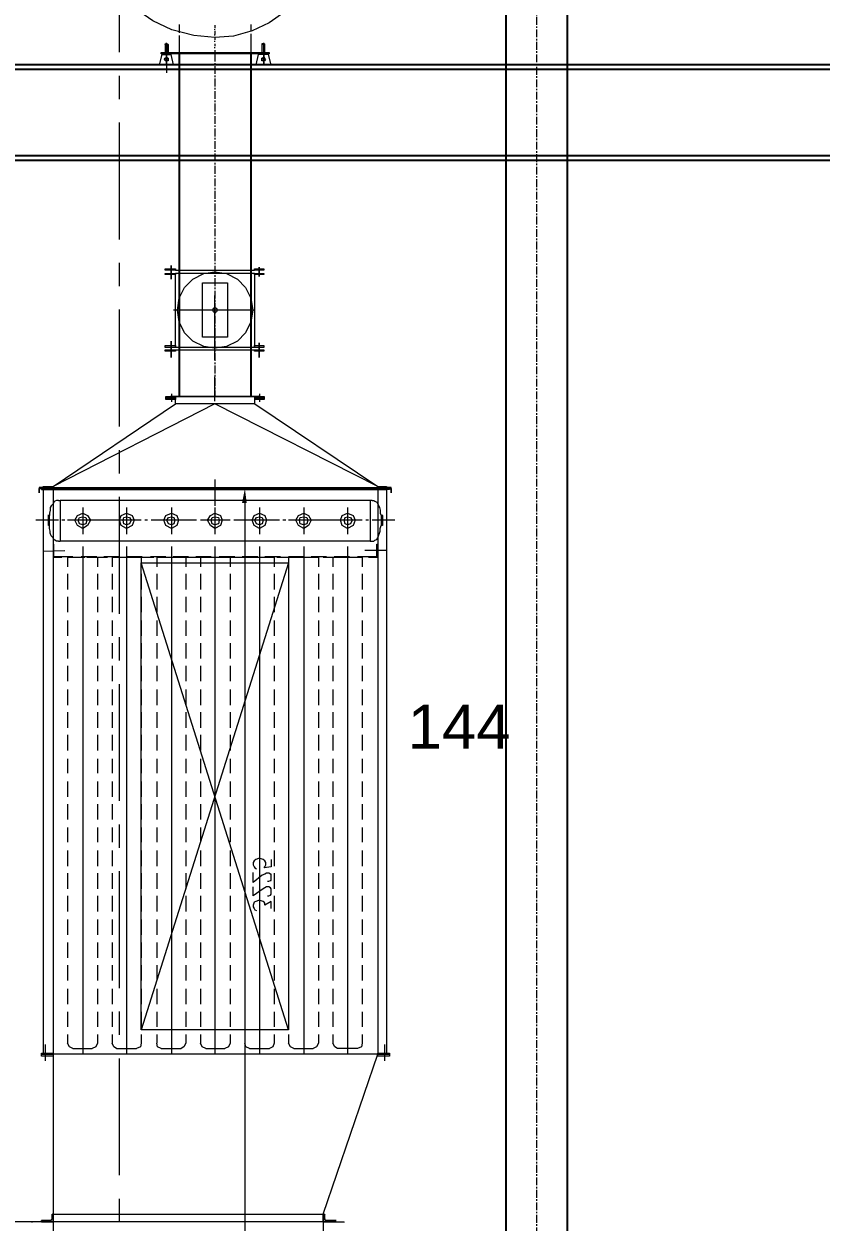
# Model space of a CAD drawing. Header units: millimetres. Extents: x 3220 to 226993, y 817 to 176024.
# Drawn here: x 76234 to 79481, y 87830 to 92708 of the extents above; entities that cross this region are included whole.
import ezdxf

# ---------------------------------------------------------------- set-up
doc = ezdxf.new("R2010")
doc.units = ezdxf.units.MM
doc.linetypes.add('AXES', pattern=[50.8, 31.75, -6.35, 6.35, -6.35])
doc.layers.add('Axe', color=1, linetype='AXES', lineweight=9)
doc.layers.add('Repère', color=76, linetype='Continuous')
doc.styles.get("Standard").update_dxf_attribs({"font": 'arial.ttf'})

# ---------------------------------------------------------------- blocks, each defined once
blk = doc.blocks.new('section 5-4')
for points in [[(14805, 10610), (195, 10610), (195, 11000), (14805, 11000)], [(195, 10981), (14805, 10981), (14805, 10629), (195, 10629)]]:
    blk.add_lwpolyline(points, close=True)
at = {"layer": 'Axe', "ltscale": 15}
blk.add_line((6000, -8000), (6000, 29046.2), dxfattribs=at)
blk = doc.blocks.new('ligne broyage 2')
at = {"true_color": 0x000001}
blk.add_hatch(color=1, dxfattribs=at).paths.add_polyline_path([(-1117.7, 10990.9), (-1098.9, 10990.9), (-1110.5, 11048.8)])
at = {"color": 4}
for p, q in [((-1135, 12819.6), (-1135, 11423.4)), ((-842.8, 12819.6), (-842.8, 11423.4))]:
    blk.add_line(p, q, dxfattribs=at)
at = {"color": 7, "linetype": 'Continuous', "lineweight": 15, "true_color": 0x000007}
for points in [[(-1427.3, 13330.2), (-1424.4, 13253.5), (-1401.2, 13178.3), (-1372.3, 13108.9), (-1327.4, 13042.3), (-1272.5, 12990.3), (-1208.8, 12945.4), (-1139.4, 12912.2), (-1064.2, 12890.5), (-987.5, 12886.1), (-902.1, 12893.3), (-812.5, 12916.5), (-735.8, 12952.7), (-660.6, 13004.7), (-598.4, 13068.4), (-546.3, 13137.8), (-508.7, 13220.3), (-487, 13305.6), (-479.7, 13393.9)], [(-1135, 12900.6), (-1135, 12819.6)], [(-842.8, 12893.3), (-842.8, 12819.6)], [(-828.4, 11938.8), (-1149.5, 11938.8), (-1149.5, 11938.8)], [(-1149.5, 11924.3), (-828.4, 11924.3)], [(-1149.5, 11924.3), (-1149.5, 11627.8), (-1149.5, 11627.8)], [(-828.4, 11623.4), (-828.4, 11924.3)], [(-1149.5, 11623.4), (-828.4, 11623.4)], [(-828.4, 11613.3), (-1149.5, 11613.3)], [(-1151, 11419.1), (-1151, 11423.4), (-1188.6, 11423.4), (-1188.6, 11419.1), (-1151, 11419.1), (-1151, 11411.9)], [(-1151, 11419.1), (-1188.6, 11419.1), (-1188.6, 11411.9), (-1151, 11411.9)], [(-1169.8, 11423.4), (-1169.8, 11427.8), (-1169.8, 11427.8)], [(-1169.8, 11423.4), (-811, 11423.4), (-811, 11423.4)], [(-811, 11423.4), (-1169.8, 11423.4)], [(-1151, 11394.5), (-828.4, 11394.5), (-828.4, 11423.4)], [(-1151, 11394.5), (-1151, 11423.4)], [(-811, 11423.4), (-811, 11427.8), (-811, 11427.8)], [(-1687.6, 11045.9), (-1687.6, 8745.8)], [(-469.6, 11045.9), (-1687.6, 11045.9)], [(-469.6, 11045.9), (-1687.6, 11045.9)], [(-1651.5, 11045.9), (-1651.5, 8745.8)], [(-1651.5, 11045.9), (-510.1, 11045.9)], [(-288.8, 11045.9), (-1509.7, 11045.9), (-1509.7, 11045.9)], [(-288.8, 11045.9), (-1509.7, 11045.9)], [(-1469.2, 11045.9), (-329.3, 11045.9)], [(-329.3, 11045.9), (-329.3, 8745.8)], [(-288.8, 11045.9), (-288.8, 8745.8)], [(-1288.4, 8845.6), (-688.1, 10746.4)], [(-1288.4, 10746.4), (-688.1, 8845.6)], [(-1428.7, 8094.9), (-1651.5, 8745.8), (-329.3, 8745.8)], [(-329.3, 8745.8), (-329.3, 8064.5)], [(-1428.7, 8064.5), (-1428.7, 7824.3), (-1514.1, 7824.3)], [(-1428.7, 8064.5), (-1514.1, 8064.5), (-1514.1, 8064.5)], [(-1514.1, 8061.6), (-1514.1, 8064.5), (-1514.1, 8064.5)], [(-1480.8, 8064.5), (-1428.7, 8064.5), (-1428.7, 8094.9)], [(-1480.8, 8068.8), (-1476.4, 8068.8), (-1476.4, 8068.8)], [(-1480.8, 8064.5), (-1480.8, 8068.8), (-1480.8, 8068.8)], [(-1435.9, 8076), (-1435.9, 8071.7), (-1440.3, 8068.8), (-1476.4, 8068.8)], [(-1435.9, 8090.5), (-1433, 8094.9), (-1428.7, 8094.9)], [(-1435.9, 8076), (-1435.9, 8090.5), (-1435.9, 8090.5)], [(-329.3, 8094.9), (-1428.7, 8094.9), (-1428.7, 8094.9)], [(-325, 8090.5), (-325, 8094.9), (-329.3, 8094.9)], [(-281.6, 8064.5), (-329.3, 8064.5), (-329.3, 8094.9)], [(-329.3, 8064.5), (-329.3, 7824.3), (-244, 7824.3)], [(-329.3, 8064.5), (-244, 8064.5), (-244, 8064.5)], [(-325, 8076), (-325, 8090.5), (-325, 8090.5)], [(-325, 8076), (-322.1, 8071.7), (-322.1, 8068.8), (-281.6, 8068.8)], [(-281.6, 8068.8), (-281.6, 8064.5), (-281.6, 8064.5)], [(-244, 8061.6), (-244, 8064.5), (-244, 8064.5)]]:
    blk.add_lwpolyline(points, dxfattribs=at)
at = {"color": 7, "linetype": 'Continuous', "lineweight": 5, "true_color": 0x000007}
for points in [[(-1135, 12938.2), (-1135, 12909.3), (-1135, 12909.3)], [(-842.8, 12938.2), (-842.8, 12904.9), (-842.8, 12904.9)], [(-1190, 12860.1), (-1190, 12819.6)], [(-1190, 12857.2), (-1179.9, 12857.2), (-1179.9, 12857.2)], [(-1179.9, 12860.1), (-1179.9, 12819.6)], [(-786.4, 12857.2), (-798, 12857.2), (-798, 12857.2)], [(-795.1, 12860.1), (-795.1, 12819.6)], [(-786.4, 12860.1), (-786.4, 12819.6)], [(-1168.3, 12819.6), (-1208.8, 12819.6), (-1208.8, 12819.6)], [(-809.6, 12819.6), (-769.1, 12819.6), (-769.1, 12819.6)], [(-828.4, 11613.3), (-1149.5, 11613.3), (-1149.5, 11613.3)], [(-1158.2, 11423.4), (-821.1, 11423.4), (-821.1, 11423.4)], [(-1651.5, 11057.4), (-987.5, 11394.5), (-987.5, 11394.5)], [(-987.5, 11394.5), (-329.3, 11057.4), (-329.3, 11057.4)], [(-987.5, 11086.4), (-987.5, 10979.3), (-987.5, 10979.3)], [(-1706.4, 11031.4), (-1706.4, 11053.1), (-1706.4, 11053.1)], [(-1706.4, 11031.4), (-1706.4, 11053.1), (-1651.5, 11053.1)], [(-455.2, 11048.8), (-1706.4, 11048.8)], [(-510.1, 11053.1), (-1687.6, 11053.1)], [(-272.9, 11048.8), (-1525.6, 11048.8)], [(-329.3, 11053.1), (-1509.7, 11053.1)], [(-329.3, 11053.1), (-272.9, 11053.1), (-272.9, 11031.4), (-272.9, 11048.8)], [(-329.3, 11048.8), (-281.6, 11048.8), (-281.6, 11045.9), (-329.3, 11045.9), (-329.3, 11048.8), (-281.6, 11048.8)], [(-329.3, 11038.6), (-329.3, 10801.4), (-329.3, 10801.4)], [(-1628.3, 11001), (-1635.6, 11001), (-1639.9, 10998.1), (-1647.1, 10993.8), (-1651.5, 10986.6), (-1654.4, 10979.3), (-1658.7, 10972.1), (-1661.6, 10960.5), (-1661.6, 10949), (-1665.9, 10938.8)], [(-1628.3, 11001), (-1621.1, 11001), (-1621.1, 10834.7), (-1628.3, 10834.7)], [(-1628.3, 11001), (-1621.1, 11001), (-1621.1, 11001)], [(-1621.1, 11001), (-358.2, 11001)], [(-351, 11001), (-358.2, 11001)], [(-351, 11001), (-358.2, 11001)], [(-358.2, 11001), (-358.2, 10834.7)], [(-351, 11001), (-343.8, 11001), (-336.5, 10998.1), (-332.2, 10993.8), (-329.3, 10986.6), (-322.1, 10979.3), (-317.7, 10972.1), (-317.7, 10960.5), (-314.8, 10949), (-314.8, 10938.8)], [(-1670.3, 10938.8), (-1670.3, 10941.7), (-1670.3, 10941.7)], [(-1670.3, 10938.8), (-1665.9, 10938.8), (-1665.9, 10898.3)], [(-1670.3, 10938.8), (-1670.3, 10898.3), (-1665.9, 10898.3)], [(-314.8, 10898.3), (-310.5, 10898.3), (-310.5, 10938.8)], [(-314.8, 10898.3), (-314.8, 10938.8), (-310.5, 10938.8)], [(-310.5, 10938.8), (-310.5, 10941.7), (-310.5, 10941.7)], [(-1670.3, 10898.3), (-1670.3, 10901.2)], [(-1670.3, 10898.3), (-1670.3, 10901.2), (-1670.3, 10901.2)], [(-1628.3, 10834.7), (-1635.6, 10834.7), (-1639.9, 10839), (-1647.1, 10841.9), (-1651.5, 10849.1), (-1654.4, 10856.4), (-1658.7, 10867.9), (-1661.6, 10875.2), (-1661.6, 10886.8), (-1665.9, 10898.3)], [(-351, 10834.7), (-343.8, 10834.7), (-336.5, 10839), (-332.2, 10841.9), (-329.3, 10849.1), (-322.1, 10856.4), (-317.7, 10867.9), (-317.7, 10875.2), (-314.8, 10886.8), (-314.8, 10898.3)], [(-310.5, 10898.3), (-310.5, 10901.2)], [(-310.5, 10898.3), (-310.5, 10901.2)], [(-1621.1, 10834.7), (-358.2, 10834.7)], [(-351, 10834.7), (-358.2, 10834.7)], [(-1647.1, 10823.1), (-1651.5, 10823.1), (-1651.5, 10823.1)], [(-410.3, 10771), (-332.2, 10771), (-332.2, 10823.1)], [(-332.2, 10771), (-332.2, 10823.1), (-329.3, 10823.1)], [(-1651.5, 10768.1), (-1613.9, 10768.1)], [(-1647.1, 10771), (-1569, 10771)], [(-1587.8, 10768.1), (-1587.8, 10730.5)], [(-1584.9, 10768.1), (-1521.3, 10768.1)], [(-1535.8, 10771), (-1473.5, 10771)], [(-1488, 10768.1), (-1428.7, 10768.1)], [(-1469.2, 10768.1), (-1469.2, 10730.5)], [(-1443.2, 10771), (-1381, 10771)], [(-1409.9, 10768.1), (-1409.9, 10730.5)], [(-1395.4, 10768.1), (-1333.2, 10768.1)], [(-1347.7, 10771), (-1288.4, 10771)], [(-1302.9, 10768.1), (-1240.6, 10768.1)], [(-1288.4, 10768.1), (-1288.4, 10730.5)], [(-1255.1, 10771), (-1191.5, 10771)], [(-1229.1, 10768.1), (-1229.1, 10730.5)], [(-1210.3, 10768.1), (-1148.1, 10768.1)], [(-1162.5, 10771), (-1098.9, 10771)], [(-1114.8, 10768.1), (-1051.1, 10768.1)], [(-1110.5, 10768.1), (-1110.5, 10730.5)], [(-1070, 10771), (-1006.3, 10771)], [(-1051.1, 10768.1), (-1051.1, 10730.5)], [(-1051.1, 10768.1), (-1006.3, 10768.1), (-1006.3, 10768.1)], [(-1022.2, 10768.1), (-958.6, 10768.1)], [(-973, 10771), (-910.8, 10771)], [(-973, 10768.1), (-929.6, 10768.1), (-929.6, 10768.1)], [(-929.6, 10768.1), (-866, 10768.1)], [(-929.6, 10768.1), (-929.6, 10730.5)], [(-880.5, 10771), (-818.2, 10771)], [(-870.3, 10768.1), (-870.3, 10730.5)], [(-870.3, 10768.1), (-825.5, 10768.1), (-825.5, 10768.1)], [(-832.7, 10768.1), (-769.1, 10768.1)], [(-795.1, 10768.1), (-751.7, 10768.1), (-751.7, 10768.1)], [(-787.9, 10771), (-725.7, 10771)], [(-751.7, 10768.1), (-751.7, 10730.5)], [(-740.1, 10768.1), (-676.5, 10768.1)], [(-692.4, 10771), (-628.7, 10771)], [(-688.1, 10768.1), (-688.1, 10730.5)], [(-688.1, 10768.1), (-643.2, 10768.1), (-643.2, 10768.1)], [(-647.6, 10768.1), (-583.9, 10768.1)], [(-614.3, 10768.1), (-569.4, 10768.1), (-569.4, 10768.1)], [(-599.8, 10771), (-536.2, 10771)], [(-569.4, 10768.1), (-569.4, 10730.5)], [(-550.6, 10768.1), (-488.4, 10768.1)], [(-510.1, 10768.1), (-510.1, 10730.5)], [(-510.1, 10768.1), (-466.7, 10768.1), (-466.7, 10768.1)], [(-507.2, 10771), (-443.6, 10771)], [(-458, 10768.1), (-395.8, 10768.1)], [(-432, 10768.1), (-388.6, 10768.1), (-388.6, 10768.1)], [(-388.6, 10768.1), (-388.6, 10730.5)], [(-365.5, 10768.1), (-329.3, 10768.1), (-329.3, 10768.1)], [(-1587.8, 10701.6), (-1587.8, 10637.9)], [(-1469.2, 10701.6), (-1469.2, 10637.9)], [(-1409.9, 10701.6), (-1409.9, 10637.9)], [(-1288.4, 10701.6), (-1288.4, 10637.9)], [(-1229.1, 10701.6), (-1229.1, 10637.9)], [(-1110.5, 10701.6), (-1110.5, 10637.9)], [(-1051.1, 10701.6), (-1051.1, 10637.9)], [(-929.6, 10701.6), (-929.6, 10637.9)], [(-870.3, 10701.6), (-870.3, 10637.9)], [(-751.7, 10701.6), (-751.7, 10637.9)], [(-688.1, 10701.6), (-688.1, 10637.9)], [(-569.4, 10701.6), (-569.4, 10637.9)], [(-510.1, 10701.6), (-510.1, 10637.9)], [(-388.6, 10701.6), (-388.6, 10637.9)], [(-1587.8, 10609), (-1587.8, 10545.4)], [(-1469.2, 10609), (-1469.2, 10545.4)], [(-1409.9, 10609), (-1409.9, 10545.4)], [(-1288.4, 10609), (-1288.4, 10545.4)], [(-1229.1, 10609), (-1229.1, 10545.4)], [(-1110.5, 10609), (-1110.5, 10545.4)], [(-1051.1, 10609), (-1051.1, 10545.4)], [(-929.6, 10609), (-929.6, 10545.4)], [(-870.3, 10609), (-870.3, 10545.4)], [(-751.7, 10609), (-751.7, 10545.4)], [(-688.1, 10609), (-688.1, 10545.4)], [(-569.4, 10609), (-569.4, 10545.4)], [(-510.1, 10609), (-510.1, 10545.4)], [(-388.6, 10609), (-388.6, 10545.4)], [(-1587.8, 10512.1), (-1587.8, 10449.9)], [(-1469.2, 10512.1), (-1469.2, 10449.9)], [(-1409.9, 10512.1), (-1409.9, 10449.9)], [(-1288.4, 10512.1), (-1288.4, 10449.9)], [(-1229.1, 10512.1), (-1229.1, 10449.9)], [(-1110.5, 10512.1), (-1110.5, 10449.9)], [(-1051.1, 10512.1), (-1051.1, 10449.9)], [(-929.6, 10512.1), (-929.6, 10449.9)], [(-870.3, 10512.1), (-870.3, 10449.9)], [(-751.7, 10512.1), (-751.7, 10449.9)], [(-688.1, 10512.1), (-688.1, 10449.9)], [(-569.4, 10512.1), (-569.4, 10449.9)], [(-510.1, 10512.1), (-510.1, 10449.9)], [(-388.6, 10512.1), (-388.6, 10449.9)], [(-1587.8, 10419.5), (-1587.8, 10357.3)], [(-1469.2, 10419.5), (-1469.2, 10357.3)], [(-1409.9, 10419.5), (-1409.9, 10357.3)], [(-1288.4, 10419.5), (-1288.4, 10357.3)], [(-1229.1, 10419.5), (-1229.1, 10357.3)], [(-1110.5, 10419.5), (-1110.5, 10357.3)], [(-1051.1, 10419.5), (-1051.1, 10357.3)], [(-929.6, 10419.5), (-929.6, 10357.3)], [(-870.3, 10419.5), (-870.3, 10357.3)], [(-751.7, 10419.5), (-751.7, 10357.3)], [(-688.1, 10419.5), (-688.1, 10357.3)], [(-569.4, 10419.5), (-569.4, 10357.3)], [(-510.1, 10419.5), (-510.1, 10357.3)], [(-388.6, 10419.5), (-388.6, 10357.3)], [(-1587.8, 10326.9), (-1587.8, 10264.7)], [(-1469.2, 10326.9), (-1469.2, 10264.7)], [(-1409.9, 10326.9), (-1409.9, 10264.7)], [(-1288.4, 10326.9), (-1288.4, 10264.7)], [(-1229.1, 10326.9), (-1229.1, 10264.7)], [(-1110.5, 10326.9), (-1110.5, 10264.7)], [(-1051.1, 10326.9), (-1051.1, 10264.7)], [(-929.6, 10326.9), (-929.6, 10264.7)], [(-870.3, 10326.9), (-870.3, 10264.7)], [(-751.7, 10326.9), (-751.7, 10264.7)], [(-688.1, 10326.9), (-688.1, 10264.7)], [(-569.4, 10326.9), (-569.4, 10264.7)], [(-510.1, 10326.9), (-510.1, 10264.7)], [(-388.6, 10326.9), (-388.6, 10264.7)], [(-1587.8, 10231.5), (-1587.8, 10167.8)], [(-1469.2, 10231.5), (-1469.2, 10167.8)], [(-1409.9, 10231.5), (-1409.9, 10167.8)], [(-1288.4, 10231.5), (-1288.4, 10167.8)], [(-1229.1, 10231.5), (-1229.1, 10167.8)], [(-1110.5, 10231.5), (-1110.5, 10167.8)], [(-1051.1, 10231.5), (-1051.1, 10167.8)], [(-929.6, 10231.5), (-929.6, 10167.8)], [(-870.3, 10231.5), (-870.3, 10167.8)], [(-751.7, 10231.5), (-751.7, 10167.8)], [(-688.1, 10231.5), (-688.1, 10167.8)], [(-569.4, 10231.5), (-569.4, 10167.8)], [(-510.1, 10231.5), (-510.1, 10167.8)], [(-388.6, 10231.5), (-388.6, 10167.8)], [(-1587.8, 10138.9), (-1587.8, 10075.2)], [(-1469.2, 10138.9), (-1469.2, 10075.2)], [(-1409.9, 10138.9), (-1409.9, 10075.2)], [(-1288.4, 10138.9), (-1288.4, 10075.2)], [(-1229.1, 10138.9), (-1229.1, 10075.2)], [(-1110.5, 10138.9), (-1110.5, 10075.2)], [(-1051.1, 10138.9), (-1051.1, 10075.2)], [(-929.6, 10138.9), (-929.6, 10075.2)], [(-870.3, 10138.9), (-870.3, 10075.2)], [(-751.7, 10138.9), (-751.7, 10075.2)], [(-688.1, 10138.9), (-688.1, 10075.2)], [(-569.4, 10138.9), (-569.4, 10075.2)], [(-510.1, 10138.9), (-510.1, 10075.2)], [(-388.6, 10138.9), (-388.6, 10075.2)], [(-1587.8, 10046.3), (-1587.8, 9982.6)], [(-1469.2, 10046.3), (-1469.2, 9982.6)], [(-1409.9, 10046.3), (-1409.9, 9982.6)], [(-1288.4, 10046.3), (-1288.4, 9982.6)], [(-1229.1, 10046.3), (-1229.1, 9982.6)], [(-1110.5, 10046.3), (-1110.5, 9982.6)], [(-1051.1, 10046.3), (-1051.1, 9982.6)], [(-929.6, 10046.3), (-929.6, 9982.6)], [(-870.3, 10046.3), (-870.3, 9982.6)], [(-751.7, 10046.3), (-751.7, 9982.6)], [(-688.1, 10046.3), (-688.1, 9982.6)], [(-569.4, 10046.3), (-569.4, 9982.6)], [(-510.1, 10046.3), (-510.1, 9982.6)], [(-388.6, 10046.3), (-388.6, 9982.6)], [(-1587.8, 9949.4), (-1587.8, 9890.1)], [(-1469.2, 9949.4), (-1469.2, 9890.1)], [(-1409.9, 9949.4), (-1409.9, 9890.1)], [(-1288.4, 9949.4), (-1288.4, 9890.1)], [(-1229.1, 9949.4), (-1229.1, 9890.1)], [(-1110.5, 9949.4), (-1110.5, 9890.1)], [(-1051.1, 9949.4), (-1051.1, 9890.1)], [(-929.6, 9949.4), (-929.6, 9890.1)], [(-870.3, 9949.4), (-870.3, 9890.1)], [(-751.7, 9949.4), (-751.7, 9890.1)], [(-688.1, 9949.4), (-688.1, 9890.1)], [(-569.4, 9949.4), (-569.4, 9890.1)], [(-510.1, 9949.4), (-510.1, 9890.1)], [(-388.6, 9949.4), (-388.6, 9890.1)], [(-1587.8, 9856.8), (-1587.8, 9794.6)], [(-1469.2, 9856.8), (-1469.2, 9794.6)], [(-1409.9, 9856.8), (-1409.9, 9794.6)], [(-1288.4, 9856.8), (-1288.4, 9794.6)], [(-1229.1, 9856.8), (-1229.1, 9794.6)], [(-1110.5, 9856.8), (-1110.5, 9794.6)], [(-1051.1, 9856.8), (-1051.1, 9794.6)], [(-929.6, 9856.8), (-929.6, 9794.6)], [(-870.3, 9856.8), (-870.3, 9794.6)], [(-751.7, 9856.8), (-751.7, 9794.6)], [(-688.1, 9856.8), (-688.1, 9794.6)], [(-569.4, 9856.8), (-569.4, 9794.6)], [(-510.1, 9856.8), (-510.1, 9794.6)], [(-388.6, 9856.8), (-388.6, 9794.6)], [(-1587.8, 9764.2), (-1587.8, 9702)], [(-1469.2, 9764.2), (-1469.2, 9702)], [(-1409.9, 9764.2), (-1409.9, 9702)], [(-1288.4, 9764.2), (-1288.4, 9702)], [(-1229.1, 9764.2), (-1229.1, 9702)], [(-1110.5, 9764.2), (-1110.5, 9702)], [(-1051.1, 9764.2), (-1051.1, 9702)], [(-929.6, 9764.2), (-929.6, 9702)], [(-870.3, 9764.2), (-870.3, 9702)], [(-751.7, 9764.2), (-751.7, 9702)], [(-688.1, 9764.2), (-688.1, 9702)], [(-569.4, 9764.2), (-569.4, 9702)], [(-510.1, 9764.2), (-510.1, 9702)], [(-388.6, 9764.2), (-388.6, 9702)], [(-1587.8, 9668.7), (-1587.8, 9609.4)], [(-1469.2, 9668.7), (-1469.2, 9609.4)], [(-1409.9, 9668.7), (-1409.9, 9609.4)], [(-1288.4, 9668.7), (-1288.4, 9609.4)], [(-1229.1, 9668.7), (-1229.1, 9609.4)], [(-1110.5, 9668.7), (-1110.5, 9609.4)], [(-1051.1, 9668.7), (-1051.1, 9609.4)], [(-929.6, 9668.7), (-929.6, 9609.4)], [(-870.3, 9668.7), (-870.3, 9609.4)], [(-751.7, 9668.7), (-751.7, 9609.4)], [(-688.1, 9668.7), (-688.1, 9609.4)], [(-569.4, 9668.7), (-569.4, 9609.4)], [(-510.1, 9668.7), (-510.1, 9609.4)], [(-388.6, 9668.7), (-388.6, 9609.4)], [(-1587.8, 9576.2), (-1587.8, 9512.5)], [(-1469.2, 9576.2), (-1469.2, 9512.5)], [(-1409.9, 9576.2), (-1409.9, 9512.5)], [(-1288.4, 9576.2), (-1288.4, 9512.5)], [(-1229.1, 9576.2), (-1229.1, 9512.5)], [(-1110.5, 9576.2), (-1110.5, 9512.5)], [(-1051.1, 9576.2), (-1051.1, 9512.5)], [(-929.6, 9576.2), (-929.6, 9512.5)], [(-870.3, 9576.2), (-870.3, 9512.5)], [(-751.7, 9576.2), (-751.7, 9512.5)], [(-688.1, 9576.2), (-688.1, 9512.5)], [(-569.4, 9576.2), (-569.4, 9512.5)], [(-510.1, 9576.2), (-510.1, 9512.5)], [(-388.6, 9576.2), (-388.6, 9512.5)], [(-1587.8, 9483.6), (-1587.8, 9419.9)], [(-1469.2, 9483.6), (-1469.2, 9419.9)], [(-1409.9, 9483.6), (-1409.9, 9419.9)], [(-1288.4, 9483.6), (-1288.4, 9419.9)], [(-1229.1, 9483.6), (-1229.1, 9419.9)], [(-1110.5, 9483.6), (-1110.5, 9419.9)], [(-1051.1, 9483.6), (-1051.1, 9419.9)], [(-929.6, 9483.6), (-929.6, 9419.9)], [(-870.3, 9483.6), (-870.3, 9419.9)], [(-751.7, 9483.6), (-751.7, 9419.9)], [(-688.1, 9483.6), (-688.1, 9419.9)], [(-569.4, 9483.6), (-569.4, 9419.9)], [(-510.1, 9483.6), (-510.1, 9419.9)], [(-388.6, 9483.6), (-388.6, 9419.9)], [(-1587.8, 9391), (-1587.8, 9327.3)], [(-1469.2, 9391), (-1469.2, 9327.3)], [(-1409.9, 9391), (-1409.9, 9327.3)], [(-1288.4, 9391), (-1288.4, 9327.3)], [(-1229.1, 9391), (-1229.1, 9327.3)], [(-1110.5, 9391), (-1110.5, 9327.3)], [(-1051.1, 9391), (-1051.1, 9327.3)], [(-929.6, 9391), (-929.6, 9327.3)], [(-870.3, 9391), (-870.3, 9327.3)], [(-751.7, 9391), (-751.7, 9327.3)], [(-688.1, 9391), (-688.1, 9327.3)], [(-569.4, 9391), (-569.4, 9327.3)], [(-510.1, 9391), (-510.1, 9327.3)], [(-388.6, 9391), (-388.6, 9327.3)], [(-1587.8, 9294.1), (-1587.8, 9231.9)], [(-1469.2, 9294.1), (-1469.2, 9231.9)], [(-1409.9, 9294.1), (-1409.9, 9231.9)], [(-1288.4, 9294.1), (-1288.4, 9231.9)], [(-1229.1, 9294.1), (-1229.1, 9231.9)], [(-1110.5, 9294.1), (-1110.5, 9231.9)], [(-1051.1, 9294.1), (-1051.1, 9231.9)], [(-929.6, 9294.1), (-929.6, 9231.9)], [(-870.3, 9294.1), (-870.3, 9231.9)], [(-751.7, 9294.1), (-751.7, 9231.9)], [(-688.1, 9294.1), (-688.1, 9231.9)], [(-569.4, 9294.1), (-569.4, 9231.9)], [(-510.1, 9294.1), (-510.1, 9231.9)], [(-388.6, 9294.1), (-388.6, 9231.9)], [(-1587.8, 9201.5), (-1587.8, 9139.3)], [(-1469.2, 9201.5), (-1469.2, 9139.3)], [(-1409.9, 9201.5), (-1409.9, 9139.3)], [(-1288.4, 9201.5), (-1288.4, 9139.3)], [(-1229.1, 9201.5), (-1229.1, 9139.3)], [(-1110.5, 9201.5), (-1110.5, 9139.3)], [(-1051.1, 9201.5), (-1051.1, 9139.3)], [(-929.6, 9201.5), (-929.6, 9139.3)], [(-870.3, 9201.5), (-870.3, 9139.3)], [(-751.7, 9201.5), (-751.7, 9139.3)], [(-688.1, 9201.5), (-688.1, 9139.3)], [(-569.4, 9201.5), (-569.4, 9139.3)], [(-510.1, 9201.5), (-510.1, 9139.3)], [(-388.6, 9201.5), (-388.6, 9139.3)], [(-1587.8, 9108.9), (-1587.8, 9046.7)], [(-1469.2, 9108.9), (-1469.2, 9046.7)], [(-1409.9, 9108.9), (-1409.9, 9046.7)], [(-1288.4, 9108.9), (-1288.4, 9046.7)], [(-1229.1, 9108.9), (-1229.1, 9046.7)], [(-1110.5, 9108.9), (-1110.5, 9046.7)], [(-1051.1, 9108.9), (-1051.1, 9046.7)], [(-929.6, 9108.9), (-929.6, 9046.7)], [(-870.3, 9108.9), (-870.3, 9046.7)], [(-751.7, 9108.9), (-751.7, 9046.7)], [(-688.1, 9108.9), (-688.1, 9046.7)], [(-569.4, 9108.9), (-569.4, 9046.7)], [(-510.1, 9108.9), (-510.1, 9046.7)], [(-388.6, 9108.9), (-388.6, 9046.7)], [(-1587.8, 9012), (-1587.8, 8949.8)], [(-1469.2, 9012), (-1469.2, 8949.8)], [(-1409.9, 9012), (-1409.9, 8949.8)], [(-1288.4, 9012), (-1288.4, 8949.8)], [(-1229.1, 9012), (-1229.1, 8949.8)], [(-1110.5, 9012), (-1110.5, 8949.8)], [(-1051.1, 9012), (-1051.1, 8949.8)], [(-929.6, 9012), (-929.6, 8949.8)], [(-870.3, 9012), (-870.3, 8949.8)], [(-751.7, 9012), (-751.7, 8949.8)], [(-688.1, 9012), (-688.1, 8949.8)], [(-569.4, 9012), (-569.4, 8949.8)], [(-510.1, 9012), (-510.1, 8949.8)], [(-388.6, 9012), (-388.6, 8949.8)], [(-1587.8, 8919.4), (-1587.8, 8857.2)], [(-1469.2, 8919.4), (-1469.2, 8857.2)], [(-1409.9, 8919.4), (-1409.9, 8857.2)], [(-1288.4, 8919.4), (-1288.4, 8857.2)], [(-1229.1, 8919.4), (-1229.1, 8857.2)], [(-1110.5, 8919.4), (-1110.5, 8857.2)], [(-1051.1, 8919.4), (-1051.1, 8857.2)], [(-929.6, 8919.4), (-929.6, 8857.2)], [(-870.3, 8919.4), (-870.3, 8857.2)], [(-751.7, 8919.4), (-751.7, 8857.2)], [(-688.1, 8919.4), (-688.1, 8857.2)], [(-569.4, 8919.4), (-569.4, 8857.2)], [(-510.1, 8919.4), (-510.1, 8857.2)], [(-388.6, 8919.4), (-388.6, 8857.2)], [(-1680.4, 8719.8), (-1680.4, 8786.3)], [(-1587.8, 8826.8), (-1587.8, 8790.7), (-1587.8, 8790.7)], [(-1587.8, 8790.7), (-1584.9, 8776.2), (-1569, 8769), (-1488, 8769), (-1476.4, 8776.2), (-1469.2, 8790.7)], [(-1469.2, 8826.8), (-1469.2, 8790.7), (-1469.2, 8790.7)], [(-1409.9, 8826.8), (-1409.9, 8790.7), (-1409.9, 8790.7)], [(-1409.9, 8790.7), (-1402.7, 8776.2), (-1388.2, 8769)], [(-1310.1, 8769), (-1295.6, 8776.2), (-1288.4, 8790.7)], [(-1288.4, 8826.8), (-1288.4, 8790.7), (-1288.4, 8790.7)], [(-1229.1, 8826.8), (-1229.1, 8790.7), (-1229.1, 8790.7)], [(-1229.1, 8790.7), (-1224.7, 8776.2), (-1210.3, 8769)], [(-1129.3, 8769), (-1114.8, 8776.2), (-1110.5, 8790.7)], [(-1110.5, 8826.8), (-1110.5, 8790.7), (-1110.5, 8790.7)], [(-1051.1, 8826.8), (-1051.1, 8790.7), (-1051.1, 8790.7)], [(-1051.1, 8790.7), (-1043.9, 8776.2), (-1029.4, 8769)], [(-951.3, 8769), (-936.9, 8776.2), (-929.6, 8790.7)], [(-929.6, 8826.8), (-929.6, 8790.7), (-929.6, 8790.7)], [(-870.3, 8826.8), (-870.3, 8790.7), (-870.3, 8790.7)], [(-870.3, 8790.7), (-861.6, 8776.2), (-851.5, 8769)], [(-769.1, 8769), (-754.6, 8776.2), (-751.7, 8790.7)], [(-751.7, 8826.8), (-751.7, 8790.7), (-751.7, 8790.7)], [(-688.1, 8826.8), (-688.1, 8790.7), (-688.1, 8790.7)], [(-688.1, 8790.7), (-685.2, 8776.2), (-669.2, 8769)], [(-588.2, 8769), (-576.7, 8776.2), (-569.4, 8790.7)], [(-569.4, 8826.8), (-569.4, 8790.7), (-569.4, 8790.7)], [(-510.1, 8826.8), (-510.1, 8790.7), (-510.1, 8790.7)], [(-510.1, 8790.7), (-502.9, 8776.2), (-488.4, 8769)], [(-410.3, 8769), (-395.8, 8776.2), (-388.6, 8790.7)], [(-388.6, 8826.8), (-388.6, 8790.7), (-388.6, 8790.7)], [(-298.9, 8719.8), (-298.9, 8786.3)], [(-1310.1, 8769), (-1388.2, 8769), (-1388.2, 8769)], [(-1129.3, 8769), (-1210.3, 8769), (-1210.3, 8769)], [(-951.3, 8769), (-1029.4, 8769), (-1029.4, 8769)], [(-769.1, 8769), (-851.5, 8769), (-851.5, 8769)], [(-588.2, 8769), (-669.2, 8769), (-669.2, 8769)], [(-410.3, 8769), (-488.4, 8769), (-488.4, 8769)], [(-329.3, 8579.5), (-329.3, 8064.5)], [(-329.3, 8094.9), (-329.3, 8097.7), (-329.3, 8097.7)], [(-1428.7, 8094.9), (-1428.7, 8064.5), (-1480.8, 8064.5)], [(-1480.8, 8068.8), (-1480.8, 8071.7)], [(-1480.8, 8064.5), (-1480.8, 8068.8), (-1476.4, 8068.8)], [(-1476.4, 8068.8), (-1440.3, 8068.8), (-1435.9, 8071.7), (-1435.9, 8076)], [(-1428.7, 8094.9), (-1433, 8094.9), (-1435.9, 8090.5)], [(-1435.9, 8076), (-1435.9, 8090.5)], [(-329.3, 8094.9), (-1428.7, 8094.9)], [(-1428.7, 8064.5), (2448.1, 8064.5)], [(-329.3, 8094.9), (-329.3, 8064.5), (-281.6, 8064.5)], [(-325, 8090.5), (-325, 8094.9), (-329.3, 8094.9)], [(-325, 8076), (-325, 8090.5)], [(-325, 8076), (-322.1, 8071.7), (-322.1, 8068.8)], [(-281.6, 8068.8), (-322.1, 8068.8)], [(-281.6, 8064.5), (-281.6, 8068.8), (-281.6, 8068.8)]]:
    blk.add_lwpolyline(points, dxfattribs=at)
at = {"color": 1, "linetype": 'Continuous', "lineweight": 5, "true_color": 0x000001}
for points in [[(-987.5, 12935.3), (-987.5, 12923.7)], [(-987.5, 12916.5), (-987.5, 12919.4)], [(-987.5, 12912.2), (-987.5, 12897.7)], [(-987.5, 12893.3), (-987.5, 12897.7)], [(-987.5, 12886.1), (-987.5, 12876)], [(-1190, 12860.1), (-1179.9, 12860.1), (-1179.9, 12857.2)], [(-1190, 12857.2), (-1190, 12860.1), (-1190, 12860.1)], [(-1190, 12857.2), (-1190, 12819.6)], [(-1187.1, 12771.8), (-1187.1, 12864.4)], [(-1187.1, 12852.8), (-1187.1, 12771.8)], [(-1187.1, 12797.9), (-1187.1, 12849.9)], [(-1179.9, 12857.2), (-1179.9, 12819.6)], [(-987.5, 12867.3), (-987.5, 12871.6)], [(-987.5, 12860.1), (-987.5, 12849.9)], [(-987.5, 12842.7), (-987.5, 12845.6)], [(-987.5, 12834), (-987.5, 12819.6), (-987.5, 12819.6)], [(-786.4, 12860.1), (-795.1, 12860.1), (-798, 12857.2)], [(-798, 12857.2), (-798, 12819.6)], [(-790.8, 12771.8), (-790.8, 12864.4)], [(-790.8, 12852.8), (-790.8, 12771.8)], [(-790.8, 12797.9), (-790.8, 12849.9)], [(-786.4, 12857.2), (-786.4, 12860.1), (-786.4, 12860.1)], [(-786.4, 12857.2), (-786.4, 12819.6)], [(-1205.9, 12816.7), (-1216.1, 12774.7), (-1216.1, 12774.7)], [(-1208.8, 12819.6), (-1187.1, 12819.6), (-1187.1, 12819.6)], [(-1205.9, 12816.7), (-1205.9, 12819.6), (-1205.9, 12819.6)], [(-1205.9, 12819.6), (-1165.4, 12819.6)], [(-1205.9, 12816.7), (-1165.4, 12816.7)], [(-1194.4, 12797.9), (-1179.9, 12797.9), (-1179.9, 12800.8), (-1187.1, 12805.1), (-1190, 12800.8), (-1194.4, 12797.9), (-1190, 12790.6), (-1179.9, 12790.6), (-1179.9, 12797.9)], [(-1156.7, 12774.7), (-1165.4, 12816.7), (-1165.4, 12819.6)], [(-819.7, 12774.7), (-809.6, 12816.7), (-809.6, 12819.6)], [(-772, 12819.6), (-809.6, 12819.6)], [(-772, 12816.7), (-809.6, 12816.7)], [(-798, 12797.9), (-783.5, 12797.9), (-786.4, 12800.8), (-790.8, 12805.1), (-798, 12800.8), (-798, 12790.6), (-786.4, 12790.6), (-783.5, 12797.9)], [(-769.1, 12819.6), (-790.8, 12819.6), (-790.8, 12819.6)], [(-790.8, 12797.9), (-790.8, 12741.5), (-790.8, 12741.5)], [(-772, 12816.7), (-772, 12819.6), (-772, 12819.6)], [(-772, 12816.7), (-761.8, 12774.7), (-761.8, 12774.7)], [(-987.5, 11798.5), (-987.5, 11834.6)], [(-987.5, 11705.9), (-987.5, 11820.2), (-987.5, 11820.2)], [(-1149.5, 11775.3), (-819.7, 11775.3), (-819.7, 11775.3)], [(-987.5, 11572.8), (-987.5, 11760.9)], [(-987.5, 11404.6), (-987.5, 11504.4), (-987.5, 11504.4)], [(-1169.8, 11435), (-1169.8, 11401.7), (-1169.8, 11401.7)], [(-811, 11435), (-811, 11401.7), (-811, 11401.7)], [(-1250.8, 11048.8), (-1077.2, 11048.8)], [(-1110.5, 10990.9), (-1110.5, 7883.7)], [(-1528.5, 10972.1), (-1528.5, 10863.6)], [(-1350.6, 10972.1), (-1350.6, 10863.6)], [(-1169.8, 10972.1), (-1169.8, 10863.6)], [(-987.5, 10972.1), (-987.5, 10863.6), (-987.5, 10863.6)], [(-811, 10972.1), (-811, 10863.6)], [(-628.7, 10972.1), (-628.7, 10863.6)], [(-450.8, 10972.1), (-450.8, 10863.6)], [(-1720.9, 10920), (-1628.3, 10920)], [(-1613.9, 10920), (-1602.3, 10920)], [(-1587.8, 10920), (-1514.1, 10920)], [(-1580.6, 10920), (-1476.4, 10920)], [(-1502.5, 10920), (-1488, 10920)], [(-1476.4, 10920), (-1402.7, 10920)], [(-1402.7, 10920), (-1295.6, 10920)], [(-1388.2, 10920), (-1376.6, 10920)], [(-1366.5, 10920), (-1288.4, 10920)], [(-1276.8, 10920), (-1265.2, 10920)], [(-1250.8, 10920), (-1177, 10920)], [(-1232, 10920), (-1129.3, 10920)], [(-1165.4, 10920), (-1151, 10920)], [(-1139.4, 10920), (-1065.6, 10920)], [(-1051.1, 10920), (-1039.6, 10920)], [(-1039.6, 10920), (-936.9, 10920), (-936.9, 10920)], [(-1029.4, 10920), (-951.3, 10920)], [(-939.8, 10920), (-929.6, 10920)], [(-913.7, 10920), (-839.9, 10920)], [(-861.6, 10920), (-758.9, 10920)], [(-828.4, 10920), (-813.9, 10920)], [(-802.3, 10920), (-728.6, 10920)], [(-714.1, 10920), (-702.5, 10920)], [(-688.1, 10920), (-614.3, 10920)], [(-680.8, 10920), (-576.7, 10920)], [(-602.7, 10920), (-588.2, 10920)], [(-576.7, 10920), (-502.9, 10920)], [(-502.9, 10920), (-395.8, 10920)], [(-488.4, 10920), (-476.9, 10920)], [(-466.7, 10920), (-388.6, 10920)], [(-377, 10920), (-365.5, 10920)], [(-351, 10920), (-258.4, 10920), (-258.4, 10920)], [(-1687.6, 10797.1), (-1599.4, 10797.1), (-1599.4, 10797.1)], [(-1528.5, 10813), (-1528.5, 8745.8)], [(-1350.6, 10813), (-1350.6, 8745.8)], [(-1169.8, 10813), (-1169.8, 8745.8)], [(-987.5, 10813), (-987.5, 8745.8)], [(-811, 10813), (-811, 8745.8), (-811, 8745.8)], [(-628.7, 10813), (-628.7, 8745.8), (-628.7, 8745.8)], [(-450.8, 10813), (-450.8, 8745.8), (-450.8, 8745.8)], [(-291.7, 10794.2), (-377, 10797.1), (-377, 10797.1)], [(-1587.8, 10768.1), (-1469.2, 10768.1), (-1469.2, 10768.1)], [(-1409.9, 10768.1), (-1288.4, 10768.1)], [(-1229.1, 10768.1), (-1110.5, 10768.1)]]:
    blk.add_lwpolyline(points, dxfattribs=at)
for points in [[(-1187.1, 12852.8), (-1187.1, 12771.8)], [(-790.8, 12852.8), (-790.8, 12771.8)], [(-1216.1, 12774.7), (-1156.7, 12774.7)], [(-761.8, 12774.7), (-819.7, 12774.7)], [(-1168.3, 11912.8), (-1168.3, 11950.4)], [(-809.6, 11957.6), (-809.6, 11901.2)], [(-1149.5, 11938.8), (-1149.5, 11943.1), (-1187.1, 11943.1), (-1187.1, 11938.8)], [(-1149.5, 11920), (-1149.5, 11924.3), (-1187.1, 11924.3), (-1187.1, 11920)], [(-835.6, 11775.3), (-842.8, 11824.5), (-864.5, 11867.9), (-897.8, 11901.2), (-942.7, 11924.3), (-987.5, 11931.6), (-1035.2, 11924.3), (-1080.1, 11901.2), (-1113.3, 11867.9), (-1135, 11824.5), (-1142.3, 11775.3), (-1135, 11727.6), (-1113.3, 11682.7), (-1080.1, 11649.5), (-1035.2, 11627.8), (-987.5, 11620.5), (-942.7, 11627.8), (-897.8, 11649.5), (-864.5, 11682.7), (-842.8, 11727.6)], [(-786.4, 11938.8), (-786.4, 11943.1), (-828.4, 11943.1), (-828.4, 11938.8)], [(-786.4, 11920), (-786.4, 11924.3), (-828.4, 11924.3), (-828.4, 11920)], [(-809.6, 11912.8), (-809.6, 11946)], [(-980.3, 11775.3), (-983.2, 11784), (-987.5, 11786.9), (-994.7, 11784), (-997.6, 11775.3), (-994.7, 11768.1), (-987.5, 11765.2), (-983.2, 11768.1)], [(-1149.5, 11623.4), (-1149.5, 11632.1), (-1187.1, 11632.1), (-1187.1, 11623.4)], [(-1149.5, 11609), (-1149.5, 11613.3), (-1187.1, 11613.3), (-1187.1, 11609)], [(-1168.3, 11598.8), (-1168.3, 11642.2)], [(-1168.3, 11582.9), (-1168.3, 11627.8)], [(-786.4, 11623.4), (-786.4, 11632.1), (-828.4, 11632.1), (-828.4, 11623.4)], [(-786.4, 11609), (-786.4, 11613.3), (-828.4, 11613.3), (-828.4, 11609)], [(-809.6, 11594.5), (-809.6, 11649.5)], [(-809.6, 11582.9), (-809.6, 11627.8)]]:
    blk.add_lwpolyline(points, close=True, dxfattribs=at)
at = {"color": 7, "linetype": 'Continuous', "lineweight": 15, "true_color": 0x000007}
for points in [[(-769.1, 12819.6), (-769.1, 12823.9), (-1208.8, 12823.9), (-1208.8, 12819.6)], [(-769.1, 12819.6), (-769.1, 12823.9), (-1208.8, 12823.9), (-1208.8, 12819.6)], [(-938.3, 11665.4), (-938.3, 11886.7), (-1039.6, 11886.7), (-1039.6, 11665.4)], [(-811, 11423.4), (-1169.8, 11423.4)], [(-787.9, 11419.1), (-787.9, 11423.4), (-828.4, 11423.4), (-828.4, 11419.1)], [(-787.9, 11411.9), (-787.9, 11419.1), (-828.4, 11419.1), (-828.4, 11411.9)], [(-1651.5, 11045.9), (-1651.5, 11048.8), (-1699.2, 11048.8), (-1699.2, 11045.9)], [(-1651.5, 11048.8), (-1651.5, 11057.4), (-1687.6, 11057.4), (-1687.6, 11048.8)], [(-1651.5, 11045.9), (-1651.5, 11048.8), (-1687.6, 11048.8), (-1687.6, 11045.9)], [(-1651.5, 11045.9), (-1651.5, 11048.8), (-1687.6, 11048.8), (-1687.6, 11045.9)], [(-288.8, 11048.8), (-288.8, 11057.4), (-329.3, 11057.4), (-329.3, 11048.8)], [(-688.1, 8845.6), (-688.1, 10746.4), (-1288.4, 10746.4), (-1288.4, 8845.6)], [(-1651.5, 8745.8), (-1651.5, 8750.2), (-1699.2, 8750.2), (-1699.2, 8745.8)], [(-1651.5, 8738.6), (-1651.5, 8745.8), (-1699.2, 8745.8), (-1699.2, 8738.6)], [(-281.6, 8745.8), (-281.6, 8750.2), (-329.3, 8750.2), (-329.3, 8745.8)], [(-281.6, 8738.6), (-281.6, 8745.8), (-329.3, 8745.8), (-329.3, 8738.6)]]:
    blk.add_lwpolyline(points, close=True, dxfattribs=at)
at = {"color": 7, "linetype": 'Continuous', "lineweight": 20, "true_color": 0x000007}
for points in [[(-1151, 11394.5), (-1651.5, 11057.4), (-1651.5, 11057.4)], [(-329.3, 11057.4), (-828.4, 11394.5), (-828.4, 11394.5)], [(-1217.5, 9538.5), (-1217.5, 9509.6), (-1188.6, 9505.3), (-1191.5, 9509.6), (-1195.8, 9516.8), (-1195.8, 9527), (-1191.5, 9534.2), (-1184.2, 9538.5), (-1172.7, 9542.9), (-1165.4, 9542.9), (-1155.3, 9538.5), (-1148.1, 9534.2), (-1143.7, 9527), (-1143.7, 9516.8), (-1148.1, 9509.6), (-1151, 9505.3), (-1158.2, 9500.9)], [(-1203, 9450.3), (-1207.4, 9450.3), (-1214.6, 9453.2), (-1217.5, 9453.2), (-1217.5, 9479.2), (-1214.6, 9479.2), (-1207.4, 9483.6), (-1198.7, 9483.6), (-1191.5, 9479.2), (-1181.3, 9474.9), (-1143.7, 9446), (-1143.7, 9486.5)], [(-1203, 9391), (-1207.4, 9391), (-1214.6, 9393.9), (-1217.5, 9398.2), (-1217.5, 9419.9), (-1214.6, 9424.3), (-1207.4, 9427.2), (-1198.7, 9427.2), (-1191.5, 9424.3), (-1181.3, 9417), (-1143.7, 9391), (-1143.7, 9427.2)], [(-1217.5, 9338.9), (-1217.5, 9367.8), (-1191.5, 9353.4), (-1191.5, 9360.6), (-1188.6, 9365), (-1184.2, 9367.8), (-1172.7, 9372.2), (-1165.4, 9372.2), (-1155.3, 9367.8), (-1148.1, 9365), (-1143.7, 9353.4), (-1143.7, 9346.1), (-1148.1, 9338.9), (-1151, 9334.6), (-1158.2, 9331.7)]]:
    blk.add_lwpolyline(points, dxfattribs=at)
at = {"color": 7, "linetype": 'Continuous', "lineweight": 5, "true_color": 0x000007}
for points in [[(-1706.4, 11031.4), (-1706.4, 11048.8)], [(-288.8, 11045.9), (-288.8, 11048.8), (-329.3, 11048.8), (-329.3, 11045.9)], [(-288.8, 11045.9), (-288.8, 11048.8), (-329.3, 11048.8), (-329.3, 11045.9)], [(-1499.6, 10920), (-1506.8, 10938.8), (-1528.5, 10949), (-1551.7, 10938.8), (-1558.9, 10920), (-1551.7, 10898.3), (-1528.5, 10886.8), (-1506.8, 10898.3)], [(-1514.1, 10920), (-1518.4, 10931.6), (-1528.5, 10934.5), (-1540.1, 10931.6), (-1547.3, 10920), (-1540.1, 10905.6), (-1528.5, 10901.2), (-1518.4, 10905.6)], [(-1317.3, 10920), (-1328.9, 10938.8), (-1350.6, 10949), (-1369.4, 10938.8), (-1381, 10920), (-1369.4, 10898.3), (-1350.6, 10886.8), (-1328.9, 10898.3)], [(-1333.2, 10920), (-1336.1, 10931.6), (-1350.6, 10934.5), (-1362.2, 10931.6), (-1366.5, 10920), (-1362.2, 10905.6), (-1350.6, 10901.2), (-1336.1, 10905.6)], [(-1139.4, 10920), (-1148.1, 10938.8), (-1169.8, 10949), (-1191.5, 10938.8), (-1198.7, 10920), (-1191.5, 10898.3), (-1169.8, 10886.8), (-1148.1, 10898.3)], [(-1151, 10920), (-1158.2, 10931.6), (-1169.8, 10934.5), (-1181.3, 10931.6), (-1184.2, 10920), (-1181.3, 10905.6), (-1169.8, 10901.2), (-1158.2, 10905.6)], [(-958.6, 10920), (-970.1, 10938.8), (-987.5, 10949), (-1010.6, 10938.8), (-1017.9, 10920), (-1010.6, 10898.3), (-987.5, 10886.8), (-970.1, 10898.3)], [(-973, 10920), (-977.4, 10931.6), (-987.5, 10934.5), (-1003.4, 10931.6), (-1006.3, 10920), (-1003.4, 10905.6), (-987.5, 10901.2), (-977.4, 10905.6)], [(-780.6, 10920), (-787.9, 10938.8), (-811, 10949), (-832.7, 10938.8), (-839.9, 10920), (-832.7, 10898.3), (-811, 10886.8), (-787.9, 10898.3)], [(-792.2, 10920), (-799.4, 10931.6), (-811, 10934.5), (-821.1, 10931.6), (-825.5, 10920), (-821.1, 10905.6), (-811, 10901.2), (-799.4, 10905.6)], [(-599.8, 10920), (-607, 10938.8), (-628.7, 10949), (-651.9, 10938.8), (-659.1, 10920), (-651.9, 10898.3), (-628.7, 10886.8), (-607, 10898.3)], [(-614.3, 10920), (-617.2, 10931.6), (-628.7, 10934.5), (-640.3, 10931.6), (-647.6, 10920), (-640.3, 10905.6), (-628.7, 10901.2), (-617.2, 10905.6)], [(-417.5, 10920), (-429.1, 10938.8), (-450.8, 10949), (-469.6, 10938.8), (-481.2, 10920), (-469.6, 10898.3), (-450.8, 10886.8), (-429.1, 10898.3)], [(-432, 10920), (-436.4, 10931.6), (-450.8, 10934.5), (-462.4, 10931.6), (-466.7, 10920), (-462.4, 10905.6), (-450.8, 10901.2), (-436.4, 10905.6)], [(-1647.1, 10823.1), (-1647.1, 10771)]]:
    blk.add_lwpolyline(points, close=True, dxfattribs=at)
at = {"color": 5, "linetype": 'Continuous', "lineweight": 5, "true_color": 0x000005}
for points in [[(-1706.4, 11031.4), (-1706.4, 11034.3), (-1706.4, 11034.3)], [(-1706.4, 11031.4), (-1706.4, 11034.3), (-1706.4, 11034.3)], [(-1651.5, 11053.1), (-1703.6, 11053.1)], [(-1651.5, 11048.8), (-1699.2, 11048.8)], [(-1651.5, 11048.8), (-1699.2, 11048.8)]]:
    blk.add_lwpolyline(points, dxfattribs=at)
at = {"layer": 'Axe'}
blk.add_line((-987.5, 12819.6), (-987.5, 11423.4), dxfattribs=at)

msp = doc.modelspace()

# ---------------------------------------------------------------- linework, layer by layer
at = {"color": 4, "elevation": 0}
for points in [[(76389.5, 84052), (78181.3, 87155.5, 0.131652), (78198, 87218), (78198, 96439.9)], [(76678.1, 84052), (78397.8, 87030.5, 0.131652), (78448, 87218), (78448, 96439.9)]]:
    msp.add_lwpolyline(points, format="xyb", dxfattribs=at)
at = {"layer": 'Axe', "elevation": 0}
msp.add_lwpolyline([(76533.8, 84052), (78289.5, 87093, 0.131652), (78323, 87218), (78323, 96788.9)], format="xyb", dxfattribs=at)

# ---------------------------------------------------------------- block references
msp.add_blockref('section 5-4', (70623, 81542.4))
at = {"xscale": -1}
msp.add_blockref('ligne broyage 2', (76023.7, 79767.2), dxfattribs=at)

# ---------------------------------------------------------------- texts
at = {"layer": 'Repère', "insert": (77796.9, 89936.8), "char_height": 180, "attachment_point": 1}
msp.add_mtext_dynamic_manual_height_columns('144', width=7197.386, gutter_width=12.5, heights=[0], dxfattribs=at)

doc.saveas('drawing.dxf')
